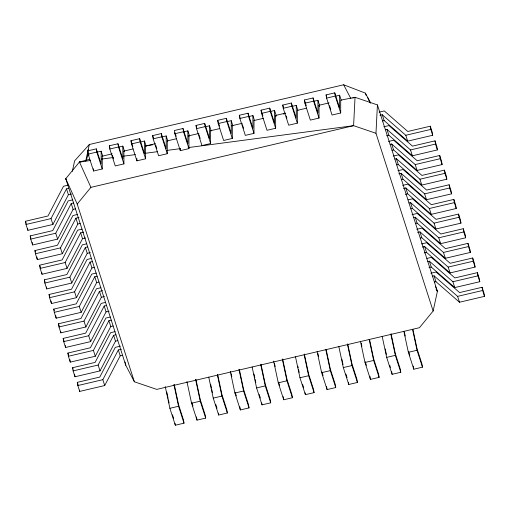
<?xml version="1.0" encoding="UTF-8"?>
<svg xmlns="http://www.w3.org/2000/svg" width="510" height="510" viewBox="0 0 510 510"><rect width="100%" height="100%" fill="white"/><g stroke="black" fill="none" stroke-linecap="round" stroke-linejoin="round"><path stroke-width="0.76" d="M89.843 159.209L79.445 162.014L65.758 178.691L125.721 365.141L134.379 381.78L156.761 389.391L419.45 327.7L433.137 311.023L375.972 133.288L377.419 104.913L355.036 97.295L340.693 100.17L340.706 112.984L332.036 115.024L326.598 98.105L326.081 94.892L334.751 92.852L339.634 108.031L339.622 95.217L335.28 96.237M72.337 171.417L74.626 160.828L89.307 144.515L343.663 84.781L365.409 93.139L370.515 102.95M85.712 161.154L89.307 144.515M433.137 311.023L437.389 291.363L377.419 104.913M86.171 160.554L88.396 153.319M67.913 185.219L63.489 186.258L48.004 215.972L25.5 221.257L26.016 224.47L27.897 230.329L52.912 224.457L51.026 218.599L66.51 188.878L68.818 188.337M52.912 224.457L68.397 194.737L66.51 188.878M72.624 199.863L68.2 200.902L52.715 230.616L30.211 235.9L30.727 239.113L32.608 244.972L57.617 239.101L55.737 233.242L71.221 203.528L73.529 202.986M57.617 239.101L73.102 209.38L71.221 203.528M77.335 214.506L72.911 215.545L57.426 245.259L34.922 250.544L35.432 253.757L37.319 259.615L62.328 253.744L60.448 247.885L75.933 218.172L79.012 217.445M62.328 253.744L77.813 224.03L75.933 218.172M82.04 229.149L77.622 230.188L62.131 259.902L39.627 265.187L40.143 268.4L42.03 274.259L67.039 268.387L65.153 262.529L80.644 232.815L83.716 232.088M67.039 268.387L82.524 238.674L80.644 232.815M86.751 243.793L82.327 244.832L66.842 274.546L44.338 279.831L44.854 283.05L46.741 288.902L71.751 283.031L69.864 277.172L85.348 247.458L87.656 246.916M71.751 283.031L87.236 253.317L85.348 247.458M91.462 258.436L87.038 259.475L71.553 289.189L49.049 294.474L49.566 297.693L51.446 303.546L76.462 297.674L74.575 291.816L90.06 262.102L92.367 261.56M76.462 297.674L91.947 267.96L90.06 262.102M96.173 273.079L91.749 274.119L76.264 303.832L53.76 309.117L54.277 312.337L56.157 318.195L81.166 312.318L79.286 306.459L94.771 276.745L97.078 276.203M81.166 312.318L96.658 282.604L94.771 276.745M100.884 287.723L96.46 288.762L80.975 318.482L58.471 323.767L58.981 326.98L60.868 332.839L85.878 326.961L83.997 321.109L99.482 291.388L102.561 290.668M85.878 326.961L101.362 297.247L99.482 291.388M105.589 302.373L101.171 303.405L85.68 333.126L63.176 338.411L63.693 341.623L65.58 347.482L90.589 341.611L88.708 335.752L104.193 306.032L106.501 305.49M90.589 341.611L106.074 311.89L104.193 306.032M110.3 317.016L105.876 318.055L90.391 347.769L67.887 353.054L68.404 356.267L70.291 362.125L95.3 356.254L93.413 350.395L108.898 320.682L111.205 320.14M95.3 356.254L110.785 326.534L108.898 320.682M115.011 331.659L110.587 332.698L95.102 362.412L72.598 367.697L73.115 370.91L74.995 376.769L100.011 370.897L98.124 365.039L113.609 335.325L115.917 334.783M100.011 370.897L115.496 341.184L113.609 335.325M120.456 346.131L115.298 347.342L99.813 377.056L77.31 382.341L77.826 385.554L79.707 391.412L104.716 385.541L102.835 379.682L118.32 349.968L121.399 349.242M104.716 385.541L120.207 355.827L118.32 349.968M134.379 381.78L77.214 204.045L90.901 187.361L353.596 125.677L375.972 133.288M352.799 98.098L355.036 97.295L353.596 125.677L188.158 147.607M283.452 114.087L285.683 113.36M102.223 156.168L102.236 168.988L93.566 171.022L88.128 154.103L87.612 150.89L96.282 148.85L101.165 164.029L101.152 151.215L96.811 152.235M123.904 151.081L123.917 163.895L115.247 165.928L109.803 149.016L109.287 145.796L117.963 143.763L122.84 158.941L122.827 146.128L118.492 147.141M152.605 144.808L145.579 145.987L145.599 158.801L136.922 160.841L131.484 143.922L130.968 140.709L139.638 138.669L144.521 153.848L144.508 141.034L140.173 142.054M167.261 140.9L167.274 153.714L158.604 155.748L153.166 138.828L152.649 135.615L161.319 133.582L166.203 148.761L166.183 135.94L161.848 136.96M183.53 131.873L187.865 130.853L187.878 143.667L183.001 128.488L174.324 130.528L174.841 133.741L180.285 150.66L188.955 148.62L188.942 135.807M210.617 130.719L210.636 143.533L201.96 145.567L196.522 128.648L196.006 125.434L204.676 123.401L209.559 138.573L209.546 125.76L205.211 126.78M232.299 125.626L232.311 138.439L223.641 140.48L218.197 123.56L217.687 120.341L226.357 118.307L231.24 133.486L231.221 120.672L226.886 121.692M253.98 120.532L253.993 133.352L245.323 135.386L239.878 118.467L239.362 115.254L248.038 113.214L252.915 128.392L252.903 115.579L248.568 116.599M285.689 113.086L275.617 115.451L275.668 128.259L266.998 130.292L261.56 113.379L261.043 110.16L269.713 108.126L274.597 123.305L274.584 110.491L270.249 111.505M306.606 108.177L297.311 110.358L297.349 123.165L288.679 125.205L283.235 108.286L282.725 105.073L291.395 103.033L296.278 118.212L296.259 105.398L291.924 106.418M329.071 102.899L318.999 105.264L319.03 118.078L310.36 120.111L304.916 103.192L304.4 99.979L313.07 97.945L317.953 113.124L317.94 100.311L313.605 101.324M88.128 154.103L96.798 152.069L102.236 168.988M109.803 149.016L118.479 146.976L123.917 163.895M131.484 143.922L140.154 141.888L145.599 158.801M153.166 138.828L161.836 136.795L167.274 153.714M174.841 133.741L183.511 131.701L188.955 148.62M196.522 128.648L205.192 126.614L210.636 143.533M218.197 123.56L226.873 121.52L232.311 138.439M239.878 118.467L248.548 116.433L253.993 133.352M261.56 113.379L270.23 111.339L275.668 128.259M283.235 108.286L291.911 106.252L297.349 123.165M304.916 103.192L313.586 101.159L319.03 118.078M326.598 98.105L335.268 96.071L340.706 112.984M102.076 156.207L112.168 153.835M123.764 151.113L133.084 148.926M145.458 146.019L155.531 143.654M167.152 140.926L176.447 138.739M188.069 136.011L198.919 133.467M210.541 130.738L219.835 128.552M231.457 125.823L242.301 123.28M253.923 120.545L263.217 118.365M379.089 112.143L384.253 110.931L407.79 131.484L430.293 126.2L432.174 132.058L432.69 135.271L407.681 141.142L384.145 120.589L382.258 114.737L379.95 115.279M68.397 194.737L71.47 194.017M382.602 120.953L384.145 120.589M383.8 126.786L388.964 125.575L412.501 146.128L435.004 140.843L436.885 146.701L437.401 149.914L412.392 155.786L388.856 135.239L386.969 129.381L385.433 129.738M73.102 209.38L75.416 208.839M386.548 135.781L388.856 135.239M26.016 224.47L51.026 218.599M382.258 114.737L405.794 135.284L430.81 129.412L432.69 135.271M388.512 141.429L393.669 140.218L417.206 160.771L439.709 155.486L441.596 161.345L442.113 164.558L417.097 170.436L393.561 149.883L391.68 144.024L390.137 144.387M77.813 224.03L80.121 223.488M392.024 150.24L393.561 149.883M30.727 239.113L55.737 233.242M386.969 129.381L410.505 149.934L435.514 144.056L437.401 149.914M393.223 156.073L398.38 154.861L421.917 175.415L444.42 170.13L446.307 175.988L446.824 179.201L421.808 185.079L398.272 164.526L396.391 158.667L394.848 159.031M82.524 238.674L85.603 237.947M396.735 164.889L398.272 164.526M35.432 253.757L60.448 247.885M391.68 144.024L415.216 164.577L440.226 158.699L442.113 164.558M397.928 170.722L403.091 169.505L426.628 190.058L449.131 184.773L451.018 190.632L451.528 193.845L426.519 199.722L402.983 179.169L401.096 173.311L398.788 173.853M87.236 253.317L90.315 252.59M401.447 179.533L402.983 179.169M40.143 268.4L65.153 262.529M396.391 158.667L419.928 179.22L444.937 173.343L446.824 179.201M402.639 185.366L407.802 184.155L431.339 204.701L453.843 199.416L455.723 205.275L456.24 208.494L431.231 214.366L407.694 193.813L405.807 187.954L403.499 188.496M91.947 267.96L94.254 267.418M405.386 194.355L407.694 193.813M44.854 283.05L69.864 277.172M401.096 173.311L424.639 193.864L449.648 187.992L451.528 193.845M408.089 199.837L412.514 198.798L436.05 219.345L458.554 214.066L460.434 219.918L460.951 223.138L435.942 229.009L412.405 208.456L410.518 202.597L408.982 202.961M96.658 282.604L98.966 282.062M410.862 208.819L412.405 208.456M49.566 297.693L74.575 291.816M405.807 187.954L429.344 208.507L454.359 202.636L456.24 208.494M412.061 214.653L417.218 213.441L440.755 233.994L463.258 228.709L465.145 234.562L465.662 237.781L440.646 243.652L417.11 223.099L415.229 217.241L413.693 217.604M101.362 297.247L104.442 296.527M415.573 223.463L417.11 223.099M54.277 312.337L79.286 306.459M410.518 202.597L434.055 223.15L459.064 217.279L460.951 223.138M416.772 229.296L421.929 228.085L445.466 248.638L467.97 243.353L469.857 249.212L470.373 252.424L445.357 258.296L421.821 237.743L419.94 231.891L417.633 232.433M106.074 311.89L109.153 311.17M420.285 238.106L421.821 237.743M58.981 326.98L83.997 321.109M415.229 217.241L438.766 237.794L463.775 231.922L465.662 237.781M421.477 243.939L426.64 242.728L450.177 263.281L472.681 257.996L474.568 263.855L475.078 267.068L450.069 272.939L426.532 252.393L424.651 246.534L422.337 247.076M110.785 326.534L113.093 325.992M424.224 252.934L426.532 252.393M63.693 341.623L88.708 335.752M419.94 231.891L443.477 252.437L468.486 246.566L470.373 252.424M426.927 258.411L431.352 257.372L454.888 277.924L477.392 272.64L479.272 278.498L479.789 281.711L454.78 287.583L431.243 267.036L429.356 261.177L427.82 261.534M115.496 341.184L117.804 340.642M428.935 267.578L431.243 267.036M68.404 356.267L93.413 350.395M424.651 246.534L448.188 267.087L473.197 261.209L475.078 267.068M430.899 273.226L436.063 272.015L459.599 292.568L482.103 287.283L483.984 293.142L484.5 296.355L459.491 302.232L435.954 281.679L434.067 275.821L432.531 276.184M120.207 355.827L122.515 355.285M434.412 282.036L435.954 281.679M73.115 370.91L98.124 365.039M429.356 261.177L452.893 281.73L477.908 275.853L479.789 281.711M77.826 385.554L102.835 379.682M434.067 275.821L457.604 296.374L482.613 290.496L484.5 296.355M169.881 408.3L178.551 406.266L183.995 423.179L175.319 425.219L169.881 408.3L165.234 386.548M191.562 403.212L200.232 401.172L205.67 418.092L197 420.125L191.562 403.212L186.909 381.461M213.237 398.119L221.907 396.085L227.352 412.998L218.682 415.038L213.237 398.119L208.756 377.145M234.919 393.025L243.589 390.992L249.033 407.911L240.357 409.944L234.919 393.025L230.271 371.28M256.594 387.938L265.27 385.898L270.708 402.817L262.038 404.857L256.594 387.938L252.112 366.964M278.275 382.844L286.945 380.811L292.389 397.73L283.719 399.764L278.275 382.844L273.628 361.099M299.956 377.757L308.626 375.717L314.071 392.636L305.394 394.67L299.956 377.757L295.475 356.783M321.631 372.663L330.308 370.63L335.746 387.543L327.076 389.583L321.631 372.663L317.15 351.69M343.313 367.576L351.983 365.536L357.427 382.455L348.757 384.489L343.313 367.576L338.831 346.602M364.994 362.483L373.664 360.449L379.102 377.362L370.432 379.402L364.994 362.483L360.513 341.509M386.669 357.389L395.346 355.355L400.783 372.274L392.113 374.308L386.669 357.389L382.188 336.421M408.351 352.302L417.021 350.262L422.465 367.181L413.788 369.221L408.351 352.302L403.869 331.328M90.901 187.361L79.445 162.014L90.474 160.554M101.503 159.094L113.322 157.526M123.56 156.168L135.38 154.6M144.834 153.351L157.437 151.68M166.891 150.424L180.279 148.652M79.445 162.014L82.569 161.638M436.095 289.438L437.389 291.363L435.355 286.225M66.555 180.024L65.758 178.691L77.214 204.045M370.426 103.014L367.589 97.334M343.663 84.781L350.88 98.64M369.979 102.427L369.093 100.228M405.794 135.284L407.681 141.142M410.505 149.934L412.392 155.786M415.216 164.577L417.097 170.436M419.928 179.22L421.808 185.079M424.639 193.864L426.519 199.722M429.344 208.507L431.231 214.366M434.055 223.15L435.942 229.009M438.766 237.794L440.646 243.652M443.477 252.437L445.357 258.296M448.188 267.087L450.069 272.939M452.893 281.73L454.78 287.583M457.604 296.374L459.491 302.232M365.409 93.139L366.135 95.408M339.622 95.217L341.279 100.387M326.081 94.892L326.547 96.333M329.568 105.729L330.729 109.344M408.625 351.549L409.791 355.164M317.94 100.311L319.604 105.474M319.011 105.264L319.47 106.679M304.4 99.979L306.261 105.761M389.736 365.313L390.437 367.481M296.259 105.398L297.923 110.568M282.725 105.073L283.42 107.24M286.212 115.91L286.907 118.084M365.268 361.73L366.429 365.345M274.584 110.491L276.241 115.655M275.655 115.445L275.999 116.509M261.043 110.16L262.905 115.942M345.914 374.047L347.074 377.661M252.903 115.579L254.566 120.749M239.362 115.254L240.063 117.421M242.384 124.65L243.55 128.265M321.912 371.911L323.072 375.526M231.221 120.672L232.885 125.836M217.687 120.341L219.542 126.123M302.558 384.228L303.718 387.842M209.546 125.76L211.204 130.93M196.006 125.434L196.701 127.602M199.027 134.831L200.188 138.446M278.556 382.092L279.716 385.707M187.865 130.853L189.529 136.023M175.026 132.696L176.186 136.31M259.201 394.415L260.361 398.023M166.183 135.94L167.847 141.111M152.649 135.615L153.344 137.783M155.671 145.012L156.831 148.627M235.193 392.273L236.359 395.887M144.508 141.034L146.172 146.204M130.968 140.709L132.829 146.491M215.838 404.596L217.005 408.21M122.827 146.128L124.491 151.291M109.287 145.796L109.988 147.964M112.315 155.193L113.475 158.808M191.837 402.454L192.997 406.068M101.152 151.215L102.81 156.385M87.612 150.89L89.008 155.225M172.482 414.777L173.642 418.391M25.5 221.257L26.208 223.45M30.211 235.9L30.919 238.094M34.922 250.544L35.388 252.01M39.627 265.187L40.57 268.113M44.338 279.831L45.046 282.03M49.049 294.474L49.757 296.673M53.76 309.117L54.232 310.584M58.471 323.767L59.409 326.693M63.176 338.411L64.12 341.337M67.887 353.054L68.595 355.247M72.598 367.697L73.07 369.163M77.31 382.341L78.253 385.267M125.046 362.062L125.721 365.141L125.607 363.56M412.915 329.371L417.065 348.789L421.948 363.968L422.465 367.181M412.539 329.294L417.021 350.262M404.411 332.182L405.24 336.064M391.068 333.687L395.39 353.883L400.267 369.055L400.783 372.274M390.858 334.381L395.346 355.355M385.222 348.923L386.382 354.361M369.559 339.552L373.709 358.97L378.592 374.149L379.102 377.362M369.183 339.475L373.664 360.449M361.22 343.141L361.883 346.245M347.712 343.867L352.028 364.063L356.911 379.242L357.427 382.455M347.501 344.562L351.983 365.536M341.866 359.104L343.026 364.542M326.202 349.733L330.353 369.151L335.229 384.33L335.746 387.543M325.826 349.656L330.308 370.63M317.858 353.322L318.527 356.433M304.355 354.048L308.671 374.244L313.554 389.423L314.071 392.636M304.145 354.743L308.626 375.717M297.84 366.18L298.171 367.736M298.503 369.291L299.172 372.396M282.674 359.136L286.99 379.332L291.873 394.51L292.389 397.73M282.298 359.059L286.945 380.811M274.501 363.502L275.164 366.613M260.999 364.229L265.315 384.425L270.192 399.604L270.708 402.817M260.788 364.93L265.27 385.898M253.986 374.034L254.815 377.916M255.147 379.472L255.81 382.576M239.317 369.317L243.633 389.519L248.517 404.691L249.033 407.911M238.941 369.24L243.589 390.992M231.145 373.683L231.808 376.794M217.636 374.41L221.952 394.606L226.835 409.785L227.352 412.998M217.426 375.111L221.907 396.085M210.63 384.215L211.459 388.097M211.79 389.653L212.453 392.757M195.961 379.504L200.277 399.7L205.16 414.879L205.67 418.092M195.585 379.421L200.232 401.172M174.28 384.591L178.596 404.787L183.479 419.966L183.995 423.179M173.904 384.514L178.551 406.266M166.77 392.069L168.096 398.278M168.434 399.834L169.097 402.938M482.103 287.283L482.613 290.496M477.392 272.64L477.908 275.853M472.681 257.996L473.197 261.209M467.97 243.353L468.486 246.566M463.258 228.709L463.775 231.922M458.554 214.066L459.064 217.279M453.843 199.416L454.359 202.636M449.131 184.773L449.648 187.992M444.42 170.13L444.937 173.343M439.709 155.486L440.226 158.699M435.004 140.843L435.514 144.056M430.293 126.2L430.81 129.412M413.278 366.001L413.788 369.221M391.699 371.739L392.113 374.308M334.751 92.852L335.268 96.071M369.916 376.182L370.432 379.402M313.07 97.945L313.586 101.159M348.445 382.564L348.757 384.489M291.395 103.033L291.911 106.252M326.559 386.37L327.076 389.583M269.713 108.126L270.23 111.339M305.088 392.745L305.394 394.67M248.038 113.214L248.548 116.433M283.203 396.55L283.719 399.764M226.357 118.307L226.873 121.52M261.732 402.925L262.038 404.857M204.676 123.401L205.192 126.614M239.847 406.731L240.357 409.944M183.001 128.488L183.511 131.701M218.369 413.106L218.682 415.038M161.319 133.582L161.836 136.795M196.484 416.912L197 420.125M139.638 138.669L140.154 141.888M175.013 423.287L175.319 425.219M117.963 143.763L118.479 146.976M96.282 148.85L96.798 152.069M79.503 390.125L79.707 391.412M74.587 374.2L74.995 376.769M69.876 359.55L70.291 362.125M65.267 345.55L65.58 347.482M60.664 331.551L60.868 332.839M55.749 315.62L56.157 318.195M51.038 300.976L51.446 303.546M46.429 286.977L46.741 288.902M41.718 272.334L42.03 274.259M36.905 257.046L37.319 259.615M32.194 242.403L32.608 244.972M27.591 228.397L27.897 230.329M88.236 149.468L88.428 151.03M180.279 148.397L180.285 150.66M136.922 158.578L136.922 160.841M93.566 168.759L93.566 171.022"/></g></svg>
